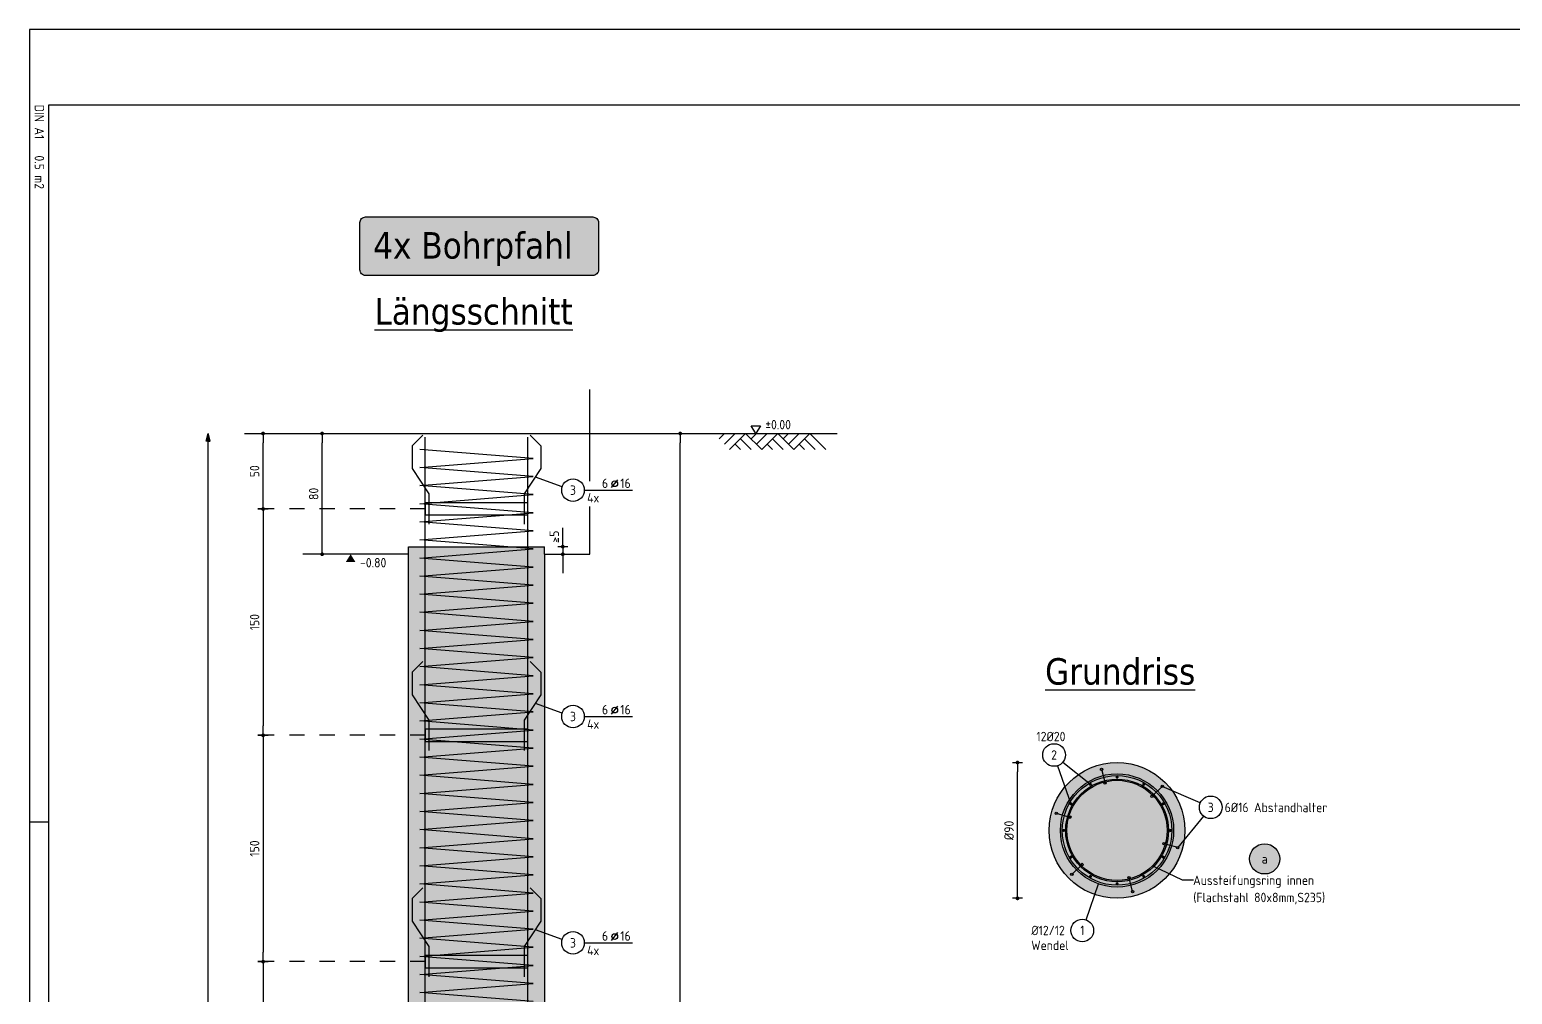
# Model space of a CAD drawing. Extents: x 1.8 to 29.5, y 2.9 to 24.8.
# Drawn here: x 10.01 to 19.83, y 17.54 to 23.93 of the extents above; entities that cross this region are included whole.
import ezdxf
from ezdxf.enums import TextEntityAlignment as Align

# ---------------------------------------------------------------- set-up
doc = ezdxf.new("R2010")
doc.units = 0
doc.header["$LTSCALE"] = 0.25
for name, pattern in [('AUSGEZOGEN', [1000.01, 1000, 0.01]), ('DASHDOT2', [0.5, 0.25, -0.125, 0, -0.125]), ('DOT', [0.175, 0.05, -0.125])]:
    doc.linetypes.add(name, pattern=pattern)
for name, color, linetype in [('ACHSEN', 7, 'Continuous'), ('BETON', 7, 'Continuous'), ('grau_hell', 7, 'Continuous'), ('grau_mittel', 7, 'Continuous'), ('HILFE', 7, 'Continuous'), ('koten', 7, 'Continuous'), ('MASSE', 7, 'Continuous'), ('OBJEKT', 7, 'Continuous'), ('POS', 7, 'Continuous'), ('RAHMEN', 7, 'Continuous'), ('RND', 7, 'Continuous'), ('STAHL', 7, 'Continuous'), ('TEXT', 7, 'Continuous')]:
    doc.layers.add(name, color=color, linetype=linetype)
doc.styles.add('helv', font='tahoma.ttf')
doc.styles.add('txt', font='isocp.shx')
doc.linetypes.add('ZICKZACK', pattern='A,0.0001,-0.2,[131,ltypeshp.shx,S=0.2,R=0,X=-0.2,Y=0],-0.4,[131,ltypeshp.shx,S=0.2,R=180,X=0.2,Y=0],-0.2', length=0.8001)
doc.dimstyles.new('DOT_I', dxfattribs={"dimscale": 0.25, "dimtxt": 0.25, "dimasz": 0.25, "dimexe": 0.1, "dimexo": 0.3, "dimgap": 0.1, "dimtad": 1, "dimdec": 3, "dimzin": 3, "dimtxsty": 'txt', "dimblk": 'DOT', "dimblk1": 'DOT', "dimblk2": 'DOT', "dimsah": 1, "dimcen": 0.1, "dimse1": 1, "dimse2": 1, "dimazin": 0, "dimtfac": 1, "dimtdec": 4, "dimtix": 1, "dimtmove": 2, "dimatfit": 3, "dimfxl": 0, "dimtvp": 1, "dimtolj": 1, "dimtzin": 0, "dimarcsym": 0})

# ---------------------------------------------------------------- blocks, each defined once
blk = doc.blocks.new('DINA1')
at = {"layer": 'RAHMEN'}
for p, q in [((0, 59.4), (0, 0)), ((0, 0), (84.1, 0))]:
    blk.add_line(p, q, dxfattribs=at)
at = {"layer": 'RAHMEN', "color": 5}
for p, q in [((2, 58.9), (2, 0.5)), ((2, 0.5), (83.6, 0.5))]:
    blk.add_line(p, q, dxfattribs=at)
at = {"layer": 'RAHMEN', "color": 7}
blk.add_line((21, 0), (21, 0.5), dxfattribs=at)
at = {"layer": 'RAHMEN', "color": 7, "style": 'txt'}
blk.add_text('DIN A1   0.5 m2', height=0.25, dxfattribs=at).set_placement((1.989, 0.133))
blk = doc.blocks.new('DOT')
at = {"layer": 'MASSE', "color": 7, "linetype": 'Continuous'}
for p, q in [((0, 0), (-1, 0)), ((0, 0.54), (0, -0.54))]:
    blk.add_line(p, q, dxfattribs=at)
at = {"layer": 'MASSE', "color": 7, "linetype": 'Continuous', "const_width": 0.2}
blk.add_lwpolyline([(-0.1, 0, 1), (0.1, 0, 1)], format="xyb", close=True, dxfattribs=at)
blk = doc.blocks.new('*D26')
at = {"layer": 'Defpoints', "color": 0, "linetype": 'AUSGEZOGEN', "transparency": 16777216}
for p in [(14.3204, 21.2555), (14.3204, 21.2555), (14.3204, 4.7555)]:
    blk.add_point(p, dxfattribs=at)
at = {"layer": 'MASSE', "color": 0, "linetype": 'AUSGEZOGEN', "lineweight": -2, "transparency": 16777216}
blk.add_line((14.3204, 4.818), (14.3204, 21.193), dxfattribs=at)
at = {"layer": 'MASSE', "color": 0, "linetype": 'AUSGEZOGEN', "lineweight": -2, "transparency": 16777216, "xscale": 0.0625, "yscale": 0.0625, "zscale": 0.0625}
for p, rotation in [((14.3204, 21.2555), 90), ((14.3204, 4.7555), 270)]:
    blk.add_blockref('DOT', p, dxfattribs=dict(at, rotation=rotation))
at = {"layer": 'MASSE', "color": 0, "linetype": 'AUSGEZOGEN', "transparency": 16777216, "insert": (14.2642, 13.0055), "char_height": 0.0625, "attachment_point": 5, "rotation": 90, "style": 'txt'}
blk.add_mtext('\\A1;1650', dxfattribs=at)
blk = doc.blocks.new('*D28')
at = {"layer": 'Defpoints', "color": 0, "linetype": 'AUSGEZOGEN', "transparency": 16777216}
for p in [(16.5545, 19.0752), (16.5545, 19.0752), (16.5545, 18.1752)]:
    blk.add_point(p, dxfattribs=at)
at = {"layer": 'MASSE', "color": 0, "linetype": 'AUSGEZOGEN', "lineweight": -2, "transparency": 16777216}
blk.add_line((16.5545, 18.2377), (16.5545, 19.0127), dxfattribs=at)
at = {"layer": 'MASSE', "color": 0, "linetype": 'AUSGEZOGEN', "lineweight": -2, "transparency": 16777216, "xscale": 0.0625, "yscale": 0.0625, "zscale": 0.0625}
for p, rotation in [((16.5545, 19.0752), 90), ((16.5545, 18.1752), 270)]:
    blk.add_blockref('DOT', p, dxfattribs=dict(at, rotation=rotation))
at = {"layer": 'MASSE', "color": 0, "linetype": 'AUSGEZOGEN', "transparency": 16777216, "insert": (16.4982, 18.6252), "char_height": 0.0625, "attachment_point": 5, "rotation": 90, "style": 'txt'}
blk.add_mtext('\\A1;%%C90', dxfattribs=at)
blk = doc.blocks.new('458733')
at = {"layer": 'OBJEKT', "color": 102, "linetype": 'AUSGEZOGEN'}
for p, q in [((1733.684, 1500.46), (1733.896, 1500.672)), ((1733.825, 1500.46), (1733.967, 1500.602)), ((1734.108, 1500.46), (1733.896, 1500.672)), ((1734.179, 1500.531), (1734.037, 1500.672)), ((1734.108, 1500.46), (1734.32, 1500.672)), ((1734.25, 1500.602), (1734.179, 1500.672)), ((1734.25, 1500.46), (1734.391, 1500.602)), ((1734.532, 1500.46), (1734.32, 1500.672)), ((1734.603, 1500.531), (1734.462, 1500.672)), ((1734.532, 1500.46), (1734.745, 1500.672)), ((1734.674, 1500.602), (1734.603, 1500.672)), ((1734.674, 1500.46), (1734.815, 1500.602)), ((1734.957, 1500.46), (1734.745, 1500.672)), ((1735.027, 1500.531), (1734.886, 1500.672)), ((1735.098, 1500.602), (1735.027, 1500.672)), ((1733.967, 1500.46), (1734.037, 1500.531)), ((1734.391, 1500.46), (1734.462, 1500.531)), ((1734.815, 1500.46), (1734.886, 1500.531))]:
    blk.add_line(p, q, dxfattribs=at)
blk = doc.blocks.new('okfd_u')
at = {"layer": 'koten'}
for p, q in [((0, 0), (-0.125, -0.202)), ((0.125, -0.202), (0, 0)), ((-0.125, -0.202), (0.125, -0.202))]:
    blk.add_line(p, q, dxfattribs=at)
at = {"layer": 'koten', "style": 'txt'}
blk.add_attdef('OKRD', (0.25, -0.35), '', height=0.25, dxfattribs=at)
blk = doc.blocks.new('*D33')
at = {"layer": 'Defpoints', "color": 0, "linetype": 'AUSGEZOGEN', "transparency": 16777216}
for p in [(11.5578, 19.2555), (11.5578, 17.7555), (11.5578, 17.7555)]:
    blk.add_point(p, dxfattribs=at)
at = {"layer": 'MASSE', "color": 0, "linetype": 'AUSGEZOGEN', "lineweight": -2, "transparency": 16777216}
blk.add_line((11.5578, 19.193), (11.5578, 17.818), dxfattribs=at)
at = {"layer": 'MASSE', "color": 0, "linetype": 'AUSGEZOGEN', "lineweight": -2, "transparency": 16777216, "xscale": 0.0625, "yscale": 0.0625, "zscale": 0.0625}
for p, rotation in [((11.5578, 19.2555), 90), ((11.5578, 17.7555), 270)]:
    blk.add_blockref('DOT', p, dxfattribs=dict(at, rotation=rotation))
at = {"layer": 'MASSE', "color": 0, "linetype": 'AUSGEZOGEN', "transparency": 16777216, "insert": (11.5015, 18.5055), "char_height": 0.0625, "attachment_point": 5, "rotation": 90, "style": 'txt'}
blk.add_mtext('\\A1;150', dxfattribs=at)
blk = doc.blocks.new('*D34')
at = {"layer": 'Defpoints', "color": 0, "linetype": 'AUSGEZOGEN', "transparency": 16777216}
for p in [(11.5578, 17.7555), (11.5578, 16.2555), (11.5578, 16.2555)]:
    blk.add_point(p, dxfattribs=at)
at = {"layer": 'MASSE', "color": 0, "linetype": 'AUSGEZOGEN', "lineweight": -2, "transparency": 16777216}
blk.add_line((11.5578, 17.693), (11.5578, 16.318), dxfattribs=at)
at = {"layer": 'MASSE', "color": 0, "linetype": 'AUSGEZOGEN', "lineweight": -2, "transparency": 16777216, "xscale": 0.0625, "yscale": 0.0625, "zscale": 0.0625}
for p, rotation in [((11.5578, 17.7555), 90), ((11.5578, 16.2555), 270)]:
    blk.add_blockref('DOT', p, dxfattribs=dict(at, rotation=rotation))
at = {"layer": 'MASSE', "color": 0, "linetype": 'AUSGEZOGEN', "transparency": 16777216, "insert": (11.5015, 17.0055), "char_height": 0.0625, "attachment_point": 5, "rotation": 90, "style": 'txt'}
blk.add_mtext('\\A1;150', dxfattribs=at)
blk = doc.blocks.new('Pfeillinie')
at = {"layer": 'TEXT', "linetype": 'Continuous'}
blk.add_hatch(color=7, dxfattribs=at).paths.add_polyline_path([(0, 0), (-0.8, 0.2), (-0.8, 0), (-0.8, -0.2)])
at = {"layer": 'TEXT', "color": 7, "linetype": 'Continuous'}
for p, q in [((-0.8, 0), (-0.8, 0.2)), ((-0.8, 0.2), (0, 0)), ((-0.8, 0), (-0.8, -0.2)), ((-0.8, -0.2), (0, 0))]:
    blk.add_line(p, q, dxfattribs=at)
blk = doc.blocks.new('pos_ausz')
at = {"layer": 'grau_hell', "true_color": 0xfcfcfc}
blk.add_hatch(color=7, dxfattribs=at).paths.add_polyline_path([(-0.4, 0, 1), (0.4, 0, 1)])
at = {"layer": 'POS', "color": 1, "linetype": 'Continuous'}
blk.add_circle((0, 0), 0.4, dxfattribs=at)
at = {"layer": 'POS', "color": 7, "linetype": 'Continuous', "style": 'txt'}
blk.add_attdef('POSNAME', text='', height=0.25, dxfattribs=at).set_placement((0, 0), align=Align.MIDDLE)
blk.add_attdef('POSABM', (0.6, 0.05), '', height=0.25, dxfattribs=at)
blk = doc.blocks.new('RND_HIN')
at = {"layer": 'RND', "color": 7, "linetype": 'Continuous'}
blk.add_circle((0, 0), 0.3, dxfattribs=at)
at = {"layer": 'RND', "color": 7, "linetype": 'Continuous', "style": 'txt'}
blk.add_attdef('POSI', text='', height=0.25, dxfattribs=at).set_placement((0, 0), align=Align.MIDDLE)
blk = doc.blocks.new('RND_LEI')
at = {"layer": 'RND', "color": 7, "linetype": 'Continuous'}
blk.add_line((1.022, 0.066), (1.19, 0.27), dxfattribs=at)
for centre, radius in [((0, 0), 0.3), ((1.106, 0.168), 0.075)]:
    blk.add_circle(centre, radius, dxfattribs=at)
at = {"layer": 'RND', "color": 7, "linetype": 'Continuous', "style": 'txt'}
blk.add_attdef('POSL', text='', height=0.25, dxfattribs=at).set_placement((0, 0), align=Align.MIDDLE)
blk.add_attdef('ANZ', text='', height=0.25, dxfattribs=at).set_placement((0.931, 0.057), align=Align.RIGHT)
for tag, p in [('DUM', (1.253, 0.057)), ('ABSTD', (1.674, 0.057)), ('POSTXT', (0.374, -0.327))]:
    blk.add_attdef(tag, p, '', height=0.25, dxfattribs=at)
blk = doc.blocks.new('OKRD_U')
at = {"color": 0, "linetype": 'ByBlock'}
blk.add_solid([(-0.125, -0.202), (0.125, -0.202), (0, 0)], dxfattribs=at)
at = {"color": 0, "linetype": 'ByBlock', "style": 'txt'}
blk.add_attdef('OKRD', (0.25, -0.35), '', height=0.25, dxfattribs=at)
blk = doc.blocks.new('*D51')
at = {"layer": 'Defpoints', "color": 0, "linetype": 'AUSGEZOGEN', "transparency": 16777216}
for p in [(11.949, 21.2555), (11.949, 21.2555), (11.949, 20.4555)]:
    blk.add_point(p, dxfattribs=at)
at = {"layer": 'MASSE', "color": 0, "linetype": 'AUSGEZOGEN', "lineweight": -2, "transparency": 16777216}
blk.add_line((11.949, 20.518), (11.949, 21.193), dxfattribs=at)
at = {"layer": 'MASSE', "color": 0, "linetype": 'AUSGEZOGEN', "lineweight": -2, "transparency": 16777216, "xscale": 0.0625, "yscale": 0.0625, "zscale": 0.0625}
for p, rotation in [((11.949, 21.2555), 90), ((11.949, 20.4555), 270)]:
    blk.add_blockref('DOT', p, dxfattribs=dict(at, rotation=rotation))
at = {"layer": 'MASSE', "color": 0, "linetype": 'AUSGEZOGEN', "transparency": 16777216, "insert": (11.8928, 20.8555), "char_height": 0.0625, "attachment_point": 5, "rotation": 90, "style": 'txt'}
blk.add_mtext('\\A1;80', dxfattribs=at)
blk = doc.blocks.new('*D52')
at = {"layer": 'Defpoints', "color": 0, "linetype": 'AUSGEZOGEN', "transparency": 16777216}
for p in [(11.5578, 20.7555), (11.5578, 19.2555), (11.5578, 19.2555)]:
    blk.add_point(p, dxfattribs=at)
at = {"layer": 'MASSE', "color": 0, "linetype": 'AUSGEZOGEN', "lineweight": -2, "transparency": 16777216}
blk.add_line((11.5578, 20.693), (11.5578, 19.318), dxfattribs=at)
at = {"layer": 'MASSE', "color": 0, "linetype": 'AUSGEZOGEN', "lineweight": -2, "transparency": 16777216, "xscale": 0.0625, "yscale": 0.0625, "zscale": 0.0625}
for p, rotation in [((11.5578, 20.7555), 90), ((11.5578, 19.2555), 270)]:
    blk.add_blockref('DOT', p, dxfattribs=dict(at, rotation=rotation))
at = {"layer": 'MASSE', "color": 0, "linetype": 'AUSGEZOGEN', "transparency": 16777216, "insert": (11.5015, 20.0055), "char_height": 0.0625, "attachment_point": 5, "rotation": 90, "style": 'txt'}
blk.add_mtext('\\A1;150', dxfattribs=at)
blk = doc.blocks.new('*D53')
at = {"layer": 'Defpoints', "color": 0, "linetype": 'AUSGEZOGEN', "transparency": 16777216}
for p in [(11.5578, 21.2555), (11.5578, 21.2555), (11.5578, 20.7555)]:
    blk.add_point(p, dxfattribs=at)
at = {"layer": 'MASSE', "color": 0, "linetype": 'AUSGEZOGEN', "lineweight": -2, "transparency": 16777216}
blk.add_line((11.5578, 20.818), (11.5578, 21.193), dxfattribs=at)
at = {"layer": 'MASSE', "color": 0, "linetype": 'AUSGEZOGEN', "lineweight": -2, "transparency": 16777216, "xscale": 0.0625, "yscale": 0.0625, "zscale": 0.0625}
for p, rotation in [((11.5578, 21.2555), 90), ((11.5578, 20.7555), 270)]:
    blk.add_blockref('DOT', p, dxfattribs=dict(at, rotation=rotation))
at = {"layer": 'MASSE', "color": 0, "linetype": 'AUSGEZOGEN', "transparency": 16777216, "insert": (11.5015, 21.0055), "char_height": 0.0625, "attachment_point": 5, "rotation": 90, "style": 'txt'}
blk.add_mtext('\\A1;50', dxfattribs=at)
blk = doc.blocks.new('*D62')
at = {"layer": 'Defpoints', "color": 0, "linetype": 'AUSGEZOGEN', "ltscale": 0.1, "transparency": 16777216}
for p in [(13.5429, 20.5055), (13.5429, 20.4555), (13.5429, 20.4555)]:
    blk.add_point(p, dxfattribs=at)
at = {"layer": 'MASSE', "color": 0, "linetype": 'AUSGEZOGEN', "lineweight": -2, "ltscale": 0.1, "transparency": 16777216}
for p, q in [((13.5429, 20.568), (13.5429, 20.6305)), ((13.5429, 20.5055), (13.5429, 20.4555)), ((13.5429, 20.393), (13.5429, 20.3305))]:
    blk.add_line(p, q, dxfattribs=at)
at = {"layer": 'MASSE', "color": 0, "linetype": 'AUSGEZOGEN', "lineweight": -2, "ltscale": 0.1, "transparency": 16777216, "xscale": 0.0625, "yscale": 0.0625, "zscale": 0.0625}
for p, rotation in [((13.5429, 20.5055), 270), ((13.5429, 20.4555), 90)]:
    blk.add_blockref('DOT', p, dxfattribs=dict(at, rotation=rotation))
at = {"layer": 'MASSE', "color": 0, "linetype": 'AUSGEZOGEN', "ltscale": 0.1, "transparency": 16777216, "insert": (13.4866, 20.5724), "char_height": 0.0625, "attachment_point": 5, "rotation": 90, "style": 'txt'}
blk.add_mtext('\\A1;>5', dxfattribs=at)

msp = doc.modelspace()

# ---------------------------------------------------------------- hatches: boundary and pattern name
at = {"layer": 'grau_hell'}
msp.add_hatch(color=9, dxfattribs=at).paths.add_polyline_path([(12.1993, 22.34, 0.414214), (12.2368, 22.3025), (13.7417, 22.3025, 0.414214), (13.7792, 22.34), (13.7792, 22.6529, 0.414214), (13.7417, 22.6904), (12.2368, 22.6904, 0.414214), (12.1993, 22.6529)])
at = {"layer": 'grau_mittel'}
for points in [[(13.422, 20.5055), (12.522, 20.5055), (12.522, 4.7555), (13.422, 4.7555)], [(16.7639, 18.6252, 1), (17.6639, 18.6252, 1)]]:
    msp.add_hatch(color=61, dxfattribs=at).paths.add_polyline_path(points)

# ---------------------------------------------------------------- linework, layer by layer
at = {"layer": 'ACHSEN', "color": 102, "linetype": 'DASHDOT2'}
for p, q in [((12.632, 20.7555), (11.5578, 20.7555)), ((12.632, 19.2555), (11.5578, 19.2555)), ((12.632, 17.7555), (11.5578, 17.7555))]:
    msp.add_line(p, q, dxfattribs=at)
at = {"layer": 'BETON', "color": 6, "linetype": 'AUSGEZOGEN'}
for p, q in [((13.722, 20.9388), (13.722, 21.5467)), ((13.722, 20.4555), (13.722, 20.7728)), ((12.522, 20.4555), (11.822, 20.4555)), ((12.522, 4.7555), (12.522, 20.4555)), ((13.422, 20.4555), (13.422, 4.7555)), ((13.422, 20.4555), (13.722, 20.4555))]:
    msp.add_line(p, q, dxfattribs=at)
msp.add_circle((17.2139, 18.6252), 0.45, dxfattribs=at)
at = {"layer": 'HILFE', "color": 102, "linetype": 'AUSGEZOGEN'}
for p, q in [((11.4348, 21.2555), (15.3609, 21.2555)), ((17.7206, 18.2951), (17.6478, 18.2951))]:
    msp.add_line(p, q, dxfattribs=at)
at = {"layer": 'MASSE', "color": 7, "linetype": 'AUSGEZOGEN', "ltscale": 0.1}
msp.add_line((13.5123, 20.5614), (13.5123, 20.5356), dxfattribs=at)
at = {"layer": 'OBJEKT', "color": 7, "linetype": 'ZICKZACK', "ltscale": 0.1}
for p, q in [((12.522, 20.5055), (13.422, 20.5055)), ((12.522, 20.4555), (12.522, 20.5055)), ((13.422, 20.4555), (13.422, 20.5055))]:
    msp.add_line(p, q, dxfattribs=at)
at = {"layer": 'OBJEKT', "color": 1, "linetype": 'AUSGEZOGEN'}
msp.add_lwpolyline([(12.2368, 22.6904), (13.7417, 22.6904, -0.414214), (13.7792, 22.6529), (13.7792, 22.34, -0.414214), (13.7417, 22.3025), (12.2368, 22.3025, -0.414214), (12.1993, 22.34), (12.1993, 22.6529, -0.414214)], format="xyb", close=True, dxfattribs=at)
at = {"layer": 'POS', "color": 1, "linetype": 'AUSGEZOGEN'}
msp.add_circle((18.1915, 18.4365), 0.1, dxfattribs=at)
at = {"layer": 'RND', "color": 102, "linetype": 'AUSGEZOGEN'}
for p, q in [((13.5389, 20.9027), (13.3611, 20.9669)), ((13.5389, 19.4027), (13.3611, 19.4669)), ((16.8206, 19.054), (16.9082, 18.8017)), ((16.8553, 19.0783), (17.0374, 18.9309)), ((17.1112, 19.0304), (17.1343, 18.9393)), ((17.5134, 18.9168), (17.4461, 18.8512)), ((17.7654, 18.808), (17.5134, 18.9168)), ((16.8117, 18.7388), (16.9021, 18.7133)), ((17.7868, 18.7202), (17.6162, 18.5116)), ((17.6162, 18.5116), (17.5257, 18.5372)), ((16.9144, 18.3337), (16.9818, 18.3992)), ((17.6478, 18.2951), (17.4535, 18.3891)), ((17.0084, 18.0331), (17.091, 18.271)), ((17.3167, 18.2201), (17.2936, 18.3112)), ((13.5389, 17.9027), (13.3611, 17.9669))]:
    msp.add_line(p, q, dxfattribs=at)
at = {"layer": 'RND', "color": 7, "linetype": 'AUSGEZOGEN'}
for p, q in [((13.6855, 20.8802), (14.0055, 20.8802)), ((13.6855, 19.3802), (14.0055, 19.3802)), ((13.6855, 17.8802), (14.0055, 17.8802))]:
    msp.add_line(p, q, dxfattribs=at)
at = {"layer": 'RND', "color": 102, "linetype": 'AUSGEZOGEN'}
msp.add_lwpolyline([(11.1939, 4.7555), (11.1939, 21.2555)], dxfattribs=at)
at = {"layer": 'RND', "color": 1, "linetype": 'AUSGEZOGEN'}
for points in [[(12.6168, 21.244), (12.546, 21.1733), (12.546, 21.0233), (12.656, 20.8555), (12.656, 20.6555)], [(12.632, 4.8305), (12.632, 21.2305)], [(13.3273, 21.244), (13.398, 21.1733), (13.398, 21.0233), (13.288, 20.8555), (13.288, 20.6555)], [(13.312, 4.8305), (13.312, 21.2305)], [(13.347, 17.4905), (12.597, 17.5505), (13.347, 17.6105), (12.597, 17.6705), (13.347, 17.7305), (12.597, 17.7905), (13.347, 17.8505), (12.597, 17.9105), (13.347, 17.9705), (12.597, 18.0305), (13.347, 18.0905), (12.597, 18.1505), (13.347, 18.2105), (12.597, 18.2705), (13.347, 18.3305), (12.597, 18.3905), (13.347, 18.4505), (12.597, 18.5105), (13.347, 18.5705), (12.597, 18.6305), (13.347, 18.6905), (12.597, 18.7505), (13.347, 18.8105), (12.597, 18.8705), (13.347, 18.9305), (12.597, 18.9905), (13.347, 19.0505), (12.597, 19.1105), (13.347, 19.1705), (12.597, 19.2305), (13.347, 19.2905), (12.597, 19.3505), (13.347, 19.4105), (12.597, 19.4705), (13.347, 19.5305), (12.597, 19.5905), (13.347, 19.6505), (12.597, 19.7105), (13.347, 19.7705), (12.597, 19.8305), (13.347, 19.8905), (12.597, 19.9505), (13.347, 20.0105), (12.597, 20.0705), (13.347, 20.1305), (12.597, 20.1905), (13.347, 20.2505), (12.597, 20.3105), (13.347, 20.3705), (12.597, 20.4305), (13.347, 20.4905), (12.597, 20.5505), (13.347, 20.6105), (12.597, 20.6705), (13.347, 20.7305), (12.597, 20.7905), (13.347, 20.8505), (12.597, 20.9105), (13.347, 20.9705), (12.597, 21.0305), (13.347, 21.0905), (12.597, 21.1505)], [(12.6168, 19.744), (12.546, 19.6733), (12.546, 19.5233), (12.656, 19.3555), (12.656, 19.1555)], [(13.3273, 19.744), (13.398, 19.6733), (13.398, 19.5233), (13.288, 19.3555), (13.288, 19.1555)], [(12.6168, 18.244), (12.546, 18.1733), (12.546, 18.0233), (12.656, 17.8555), (12.656, 17.6555)], [(13.3273, 18.244), (13.398, 18.1733), (13.398, 18.0233), (13.288, 17.8555), (13.288, 17.6555)]]:
    msp.add_lwpolyline(points, dxfattribs=at)
at = {"layer": 'RND', "color": 7, "linetype": 'AUSGEZOGEN', "const_width": 0.01}
for points in [[(17.2089, 18.9782, 1), (17.2189, 18.9782, 1)], [(17.0324, 18.9309, 1), (17.0424, 18.9309, 1)], [(17.3854, 18.9309, 1), (17.3954, 18.9309, 1)], [(16.9032, 18.8017, 1), (16.9132, 18.8017, 1)], [(17.5146, 18.8017, 1), (17.5246, 18.8017, 1)], [(16.8559, 18.6252, 1), (16.8659, 18.6252, 1)], [(17.5619, 18.6252, 1), (17.5719, 18.6252, 1)], [(16.9032, 18.4487, 1), (16.9132, 18.4487, 1)], [(17.5146, 18.4487, 1), (17.5246, 18.4487, 1)], [(17.0324, 18.3195, 1), (17.0424, 18.3195, 1)], [(17.2089, 18.2722, 1), (17.2189, 18.2722, 1)], [(17.3854, 18.3195, 1), (17.3954, 18.3195, 1)]]:
    msp.add_lwpolyline(points, format="xyb", close=True, dxfattribs=at)
at = {"layer": 'RND', "color": 1, "linetype": 'AUSGEZOGEN'}
for radius in [0.375, 0.363]:
    msp.add_circle((17.2139, 18.6252), radius, dxfattribs=at)
at = {"layer": 'RND', "color": 102, "linetype": 'AUSGEZOGEN'}
for centre in [(17.1112, 19.0304), (17.1343, 18.9393), (17.4461, 18.8512), (17.5134, 18.9168), (16.8117, 18.7388), (16.9021, 18.7133), (17.5257, 18.5372), (17.6162, 18.5116), (16.9818, 18.3992), (16.9144, 18.3337), (17.2936, 18.3112), (17.3167, 18.2201)]:
    msp.add_circle(centre, 0.008, dxfattribs=at)
at = {"layer": 'STAHL', "color": 102, "linetype": 'AUSGEZOGEN'}
for points in [[(12.632, 20.7155), (13.312, 20.7155), (13.312, 20.7955), (12.632, 20.7955)], [(12.632, 19.2155), (13.312, 19.2155), (13.312, 19.2955), (12.632, 19.2955)], [(12.632, 17.7155), (13.312, 17.7155), (13.312, 17.7955), (12.632, 17.7955)]]:
    msp.add_lwpolyline(points, close=True, dxfattribs=at)
for radius in [0.34, 0.332]:
    msp.add_circle((17.2139, 18.6252), radius, dxfattribs=at)

# ---------------------------------------------------------------- block references
at = {"layer": 'koten', "color": 191, "linetype": 'AUSGEZOGEN'}
ref = msp.add_blockref('okfd_u', (14.8214, 21.2555), dxfattribs=dict(at, xscale=-0.25, yscale=0.25, zscale=0.25, rotation=180))
ref.add_attrib('OKRD', '%%p0.00', (14.8839, 21.2831), dxfattribs={"height": 0.0625, "style": 'txt'})
at = {"layer": 'koten', "color": 7, "linetype": 'AUSGEZOGEN', "xscale": 0.25, "yscale": 0.25, "zscale": 0.25}
msp.add_blockref('OKRD_U', (12.1376, 20.4555), dxfattribs=at).add_auto_attribs({'OKRD': '-0.80'})
at = {"layer": 'OBJEKT', "color": 253, "linetype": 'DOT', "true_color": 0xa0a0a0, "xscale": -0.5, "yscale": 0.5, "zscale": 0.5}
msp.add_blockref('458733', (882.1266, -729.0806), dxfattribs=at)
at = {"layer": 'POS', "color": 7, "linetype": 'AUSGEZOGEN', "xscale": 0.25, "yscale": 0.25, "zscale": 0.25}
msp.add_blockref('pos_ausz', (18.1915, 18.4365), dxfattribs=at).add_auto_attribs({'POSNAME': 'a'})
at = {"layer": 'RAHMEN', "xscale": 0.25, "yscale": 0.25, "zscale": 0.25, "rotation": 270}
msp.add_blockref('DINA1', (10.0117, 23.9319), dxfattribs=at)
at = {"layer": 'RND', "color": 102, "linetype": 'AUSGEZOGEN', "xscale": 0.0625, "yscale": 0.0625, "zscale": 0.0625, "rotation": 90}
msp.add_blockref('Pfeillinie', (11.1939, 21.2555), dxfattribs=at)
at = {"layer": 'RND', "color": 7, "linetype": 'AUSGEZOGEN', "xscale": 0.25, "yscale": 0.25, "zscale": 0.25}
for name, p, values in [('RND_LEI', (13.6105, 20.8802), {'POSL': '3', 'DUM': '16', 'ANZ': '6', 'POSTXT': '4x'}), ('RND_LEI', (13.6105, 19.3802), {'POSL': '3', 'DUM': '16', 'ANZ': '6', 'POSTXT': '4x'}), ('RND_HIN', (16.7967, 19.1251), {'POSI': '2'}), ('RND_HIN', (17.8342, 18.7782), {'POSI': '3'}), ('RND_HIN', (16.9838, 17.9623), {'POSI': '1'}), ('RND_LEI', (13.6105, 17.8802), {'POSL': '3', 'DUM': '16', 'ANZ': '6', 'POSTXT': '4x'})]:
    msp.add_blockref(name, p, dxfattribs=at).add_auto_attribs(values)

# ---------------------------------------------------------------- texts
at = {"layer": 'TEXT', "color": 5, "linetype": 'AUSGEZOGEN', "style": 'helv'}
for s, p in [('4x Bohrpfahl', (12.287, 22.4148)), ('%%ULängsschnitt', (12.2956, 21.9777)), ('%%UGrundriss', (16.7372, 19.5917))]:
    msp.add_text(s, height=0.175, dxfattribs=at).set_placement(p)
at = {"layer": 'TEXT', "color": 7, "linetype": 'AUSGEZOGEN', "style": 'txt'}
for s, p in [('12%%C20', (16.6802, 19.2162)), ('6%%C16 Abstandhalter', (17.9269, 18.7461)), ('Aussteifungsring innen', (17.7177, 18.264)), ('(Flachstahl 80x8mm,S235)', (17.7189, 18.1497)), ('%%C12/12', (16.6461, 17.9309)), ('Wendel', (16.6454, 17.8323))]:
    msp.add_text(s, height=0.0625, dxfattribs=at).set_placement(p)

# ---------------------------------------------------------------- dimensions: what is measured, and where the dimension line sits
at = {"layer": 'MASSE', "color": 7, "linetype": 'AUSGEZOGEN'}
for base, p1, p2, override, picture, middle in [((11.5578, 21.2555), (11.5578, 20.7555), (11.5578, 21.2555), {"dimdec": 0, "dimlfac": 100}, '*D53', (11.5015, 21.0055)), ((11.949, 21.2555), (11.949, 20.4555), (11.949, 21.2555), {"dimdec": 0, "dimlfac": 100}, '*D51', (11.8928, 20.8555)), ((14.3204, 21.2555), (14.3204, 4.7555), (14.3204, 21.2555), {"dimscale": 0.25, "dimdec": 0, "dimlfac": 100}, '*D26', (14.2642, 13.0055)), ((11.5578, 19.2555), (11.5578, 20.7555), (11.5578, 19.2555), {"dimdec": 0, "dimlfac": 100}, '*D52', (11.5015, 20.0055)), ((11.5578, 17.7555), (11.5578, 19.2555), (11.5578, 17.7555), {"dimdec": 0, "dimlfac": 100}, '*D33', (11.5015, 18.5055)), ((11.5578, 16.2555), (11.5578, 17.7555), (11.5578, 16.2555), {"dimdec": 0, "dimlfac": 100}, '*D34', (11.5015, 17.0055))]:
    dim = msp.add_linear_dim(base=base, p1=p1, p2=p2, angle=90, dimstyle='DOT_I', override=override, dxfattribs=at)
    dim.commit()
    dim.dimension.update_dxf_attribs({"geometry": picture, "text_midpoint": middle})
at = {"layer": 'MASSE', "color": 7, "linetype": 'AUSGEZOGEN', "ltscale": 0.1}
dim = msp.add_linear_dim(base=(13.5429, 20.4555), p1=(13.5429, 20.5055), p2=(13.5429, 20.4555), angle=90, text='><>', dimstyle='DOT_I', override={"dimdec": 0, "dimlfac": 100}, dxfattribs=at)
dim.commit()
dim.dimension.update_dxf_attribs({"geometry": '*D62', "text_midpoint": (13.4866, 20.5724), "dimtype": 160})
at = {"layer": 'MASSE', "color": 7, "linetype": 'AUSGEZOGEN'}
dim = msp.add_linear_dim(base=(16.5545, 19.0752), p1=(16.5545, 18.1752), p2=(16.5545, 19.0752), angle=90, text='%%C<>', dimstyle='DOT_I', override={"dimdec": 0, "dimlfac": 100}, dxfattribs=at)
dim.commit()
dim.dimension.update_dxf_attribs({"geometry": '*D28', "text_midpoint": (16.4982, 18.6252)})

doc.saveas('drawing.dxf')
